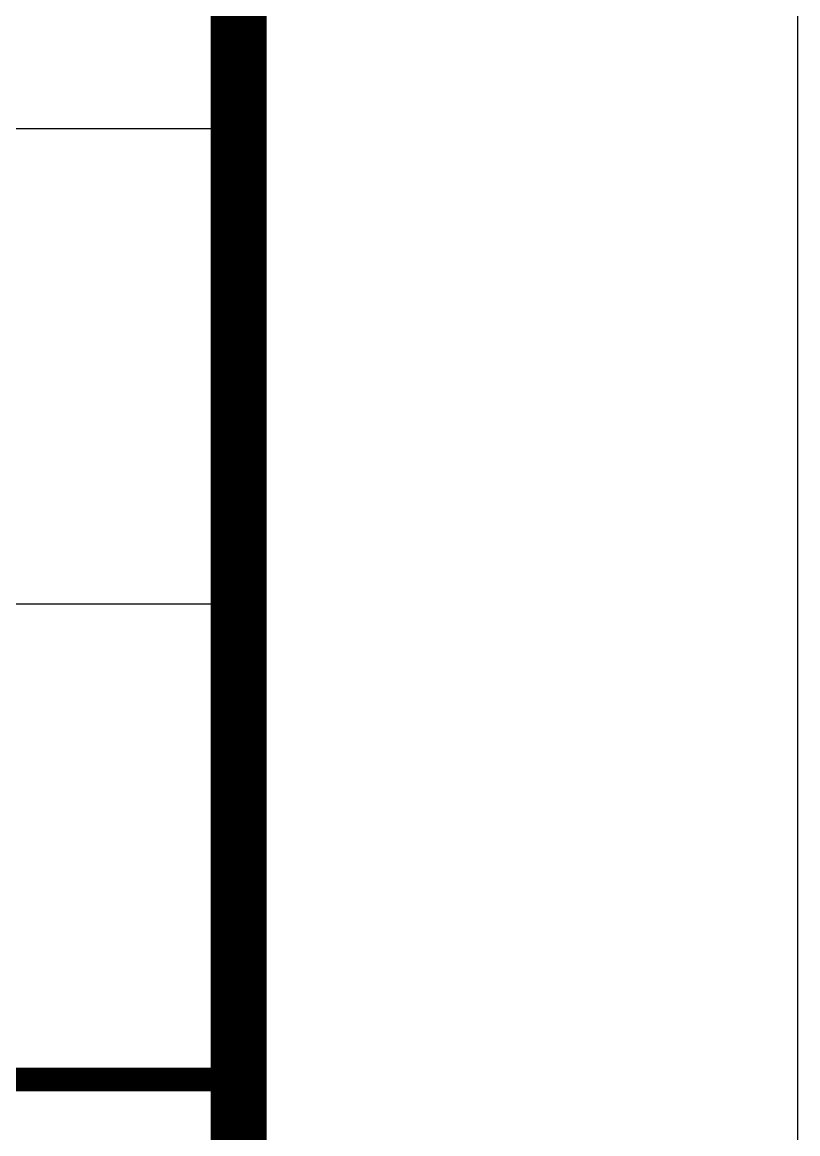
# Model space of a CAD drawing. Extents: x 4995099 to 5303443, y 4627657 to 4889583.
# Drawn here: x 5170526 to 5173299, y 4649006 to 4652980 of the extents above; entities that cross this region are included whole.
import ezdxf

# ---------------------------------------------------------------- set-up
doc = ezdxf.new("R2010")
doc.units = 0
doc.header["$LTSCALE"] = 1000
doc.header["$MEASUREMENT"] = 0
doc.layers.add('PUB_TITLE', color=4, linetype='CONTINUOUS')
doc.layers.add('TWT_TITLE', color=7, linetype='CONTINUOUS')

msp = doc.modelspace()

# ---------------------------------------------------------------- linework, layer by layer
at = {"layer": 'PUB_TITLE'}
for p, q in [((5160080.8, 4652600.5, 0), (5171300.7, 4652599.9, 0)), ((5160080.7, 4650900.6, 0), (5171300.6, 4650899.9, 0)), ((5160080.5, 4649200.6, 0), (5171300.5, 4649199.9, 0))]:
    msp.add_line(p, q, dxfattribs=at)
at = {"layer": 'PUB_TITLE', "lineweight": 40, "const_width": 85}
msp.add_lwpolyline([(5160080.5, 4649200.6), (5171300.5, 4649199.9)], dxfattribs=at)
at = {"layer": 'TWT_TITLE'}
msp.add_lwpolyline([(4995099.4, 4627656.8), (5173299.4, 4627656.8), (5173299.4, 4711656.8), (4995099.4, 4711656.8)], close=True, dxfattribs=at)
at = {"layer": 'TWT_TITLE', "const_width": 200}
msp.add_lwpolyline([(5000099.4, 4629656.8), (5171299.4, 4629656.8), (5171299.4, 4709656.8), (5000099.4, 4709656.8)], close=True, dxfattribs=at)

doc.saveas('drawing.dxf')
